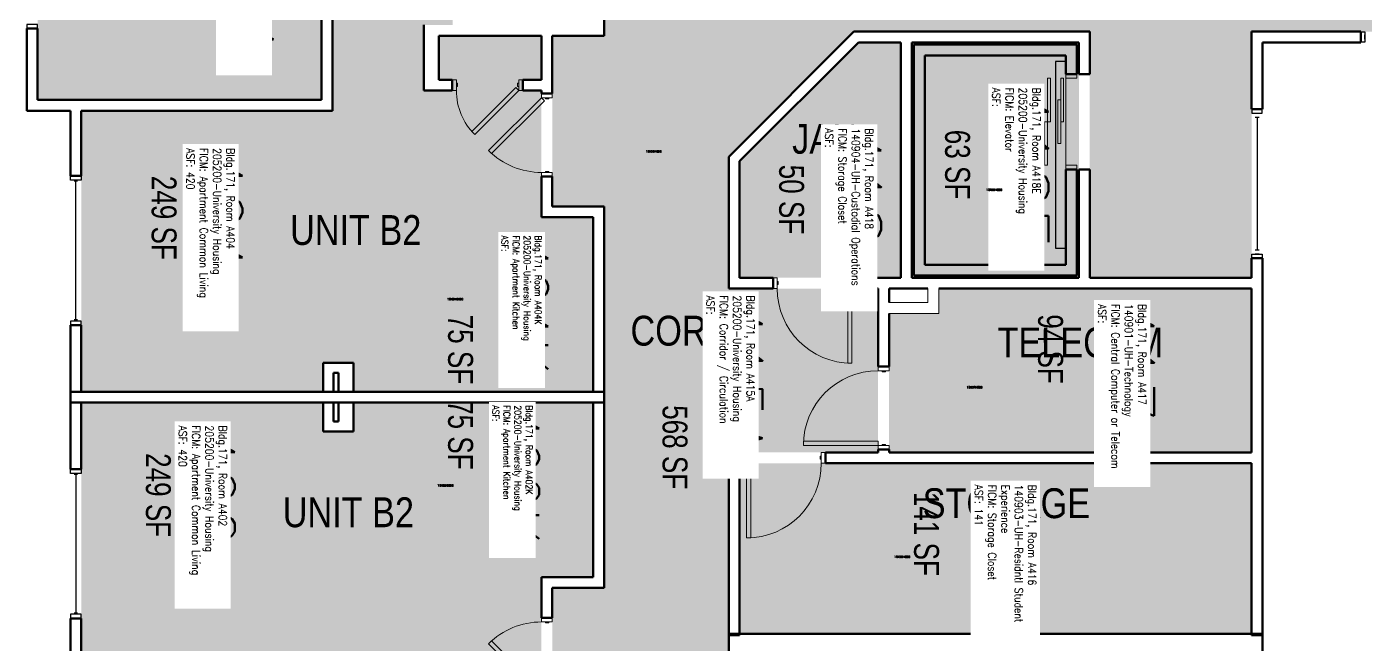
# Model space of a CAD drawing. Header units: inches. Extents: x 88 to 3257, y -489 to 2081.
# Drawn here: x 97 to 742, y 789 to 1087 of the extents above; entities that cross this region are included whole.
import ezdxf
from ezdxf.enums import TextEntityAlignment as Align

# ---------------------------------------------------------------- set-up
doc = ezdxf.new("R2010")
doc.units = ezdxf.units.IN
doc.header["$LTSCALE"] = 48
doc.header["$MEASUREMENT"] = 0
for name, color, linetype in [('A-Area-Iden', 1, 'Continuous'), ('A-DOOR', 2, 'Continuous'), ('A-GLAZ', 1, 'Continuous'), ('A-IDEN-RNUM', 7, 'Continuous'), ('A-IDEN-SNUM', 4, 'Continuous'), ('A-IDEN-VNUM', 4, 'Continuous'), ('A-WALL', 5, 'Continuous'), ('AREA-TEXT', 3, 'Continuous'), ('Rooms-Category-Color', 7, 'Continuous'), ('Rooms-College-Color', 7, 'Continuous'), ('Rooms-Department-Color', 7, 'Continuous'), ('Rooms-Division-Color', 7, 'Continuous'), ('Rooms-Information', 7, 'Continuous')]:
    doc.layers.add(name, color=color, linetype=linetype)
doc.styles.add('AREA', font='arial.ttf', dxfattribs={"width": 0.75, "height": 12})
doc.styles.add('ROOMSNUMBER', font='txt.shx', dxfattribs={"height": 0.03})
doc.styles.add('ROOMVNUMBER', font='simplex.shx', dxfattribs={"width": 0.85})
doc.styles.get("Standard").update_dxf_attribs({"font": 'ARIALN.TTF'})

msp = doc.modelspace()

# ---------------------------------------------------------------- hatches: boundary and pattern name
at = {"layer": 'Rooms-Category-Color', "true_color": 0x728ef3}
for points in [[(240.13, 910.5), (240.13, 994.64), (345.25, 994.64), (345.25, 1055.77), (336.3, 1055.77), (336.3, 1061.02), (345.25, 1061.02), (345.25, 1082.22), (295.88, 1082.22), (295.88, 1061.02), (302.3, 1061.02), (302.3, 1055.77), (288.63, 1055.77), (288.63, 1087.47), (302.5, 1087.47), (302.5, 1116.22), (288.63, 1116.22), (288.63, 1292.25), (302.5, 1292.25), (302.5, 1321), (244.5, 1321), (244.5, 1046), (123.5, 1046), (123.5, 910.5)], [(102.5, 1051.25), (102.5, 1159.25), (239.25, 1159.25), (239.25, 1051.25)], [(518.5, 965.5), (518.5, 1079), (498.04, 1079), (440.75, 1021.71), (440.75, 965.5)], [(370.25, 994.64), (240.13, 994.64), (240.13, 924.5), (254.75, 924.5), (254.75, 910.5), (370.25, 910.5)], [(240.13, 905.25), (240.13, 821.11), (345.25, 821.11), (345.25, 759.98), (336.3, 759.98), (336.3, 754.73), (345.25, 754.73), (345.25, 733.53), (295.88, 733.53), (295.88, 754.73), (302.3, 754.73), (302.3, 759.98), (288.63, 759.98), (288.63, 728.28), (302.5, 728.28), (302.5, 699.53), (288.63, 699.53), (288.63, 523.5), (302.5, 523.5), (302.5, 494.75), (244.5, 494.75), (244.5, 769.75), (123.5, 769.75), (123.5, 905.25)], [(370.25, 821.11), (240.13, 821.11), (240.13, 891.25), (254.75, 891.25), (254.75, 905.25), (370.25, 905.25)], [(687.5, 876), (687.5, 793.75), (440.75, 793.75), (440.75, 876)]]:
    msp.add_hatch(color=171, dxfattribs=at).paths.add_polyline_path(points)
at = {"layer": 'Rooms-Category-Color', "true_color": 0xadadad}
for points in [[(547.22, 1168.24), (547.22, 1193.24), (464.89, 1193.24), (464.89, 1168.24), (375.5, 1168.24), (375.5, 1082.22), (350.5, 1082.22), (350.5, 999.89), (375.5, 999.89), (375.5, 815.86), (350.5, 815.86), (350.5, 733.53), (375.5, 733.53), (374.88, 226), (435.5, 226), (435.5, 616.78), (460.5, 616.78), (460.5, 699.11), (435.5, 699.11), (435.5, 881.25), (507.5, 881.25), (507.5, 960.25), (435.5, 960.25), (435.5, 1023.88), (495.87, 1084.25), (547.22, 1084.25)], [(547.22, 1084.25), (609.5, 1084.25), (609.5, 965.5), (687.5, 965.5), (687.5, 1084.25), (855.25, 1084.25), (855.25, 1060.25), (1158.95, 1060.25), (1158.95, 1084.25), (1578.7, 1084.25), (1703.95, 1084.25), (1703.95, 1168.24), (1549.3, 1168.24), (1549.3, 1193.24), (1466.98, 1193.24), (1466.98, 1168.24), (1104.2, 1168.24), (1104.2, 1156.25), (910, 1156.25), (910, 1168.24), (547.22, 1168.24), (547.22, 1084.25)], [(604.25, 965.5), (523.75, 965.5), (523.75, 1079), (604.25, 1079)]]:
    msp.add_hatch(color=253, dxfattribs=at).paths.add_polyline_path(points)
at = {"layer": 'Rooms-Category-Color', "true_color": 0xe3c5e1}
msp.add_hatch(color=254, dxfattribs=at).paths.add_polyline_path([(687.5, 960.25), (687.5, 881.25), (512.75, 881.25), (512.75, 948.25), (536.75, 948.25), (536.75, 960.25)])
at = {"layer": 'Rooms-College-Color', "true_color": 0xadadad}
for points in [[(240.13, 910.5), (240.13, 994.64), (345.25, 994.64), (345.25, 1055.77), (336.3, 1055.77), (336.3, 1061.02), (345.25, 1061.02), (345.25, 1082.22), (295.88, 1082.22), (295.88, 1061.02), (302.3, 1061.02), (302.3, 1055.77), (288.63, 1055.77), (288.63, 1087.47), (302.5, 1087.47), (302.5, 1116.22), (288.63, 1116.22), (288.63, 1292.25), (302.5, 1292.25), (302.5, 1321), (244.5, 1321), (244.5, 1046), (123.5, 1046), (123.5, 910.5)], [(547.22, 1168.24), (547.22, 1193.24), (464.89, 1193.24), (464.89, 1168.24), (375.5, 1168.24), (375.5, 1082.22), (350.5, 1082.22), (350.5, 999.89), (375.5, 999.89), (375.5, 815.86), (350.5, 815.86), (350.5, 733.53), (375.5, 733.53), (374.88, 226), (435.5, 226), (435.5, 616.78), (460.5, 616.78), (460.5, 699.11), (435.5, 699.11), (435.5, 881.25), (507.5, 881.25), (507.5, 960.25), (435.5, 960.25), (435.5, 1023.88), (495.87, 1084.25), (547.22, 1084.25)], [(547.22, 1084.25), (609.5, 1084.25), (609.5, 965.5), (687.5, 965.5), (687.5, 1084.25), (855.25, 1084.25), (855.25, 1060.25), (1158.95, 1060.25), (1158.95, 1084.25), (1578.7, 1084.25), (1703.95, 1084.25), (1703.95, 1168.24), (1549.3, 1168.24), (1549.3, 1193.24), (1466.98, 1193.24), (1466.98, 1168.24), (1104.2, 1168.24), (1104.2, 1156.25), (910, 1156.25), (910, 1168.24), (547.22, 1168.24), (547.22, 1084.25)], [(102.5, 1051.25), (102.5, 1159.25), (239.25, 1159.25), (239.25, 1051.25)], [(518.5, 965.5), (518.5, 1079), (498.04, 1079), (440.75, 1021.71), (440.75, 965.5)], [(604.25, 965.5), (523.75, 965.5), (523.75, 1079), (604.25, 1079)], [(370.25, 994.64), (240.13, 994.64), (240.13, 924.5), (254.75, 924.5), (254.75, 910.5), (370.25, 910.5)], [(687.5, 960.25), (687.5, 881.25), (512.75, 881.25), (512.75, 948.25), (536.75, 948.25), (536.75, 960.25)], [(240.13, 905.25), (240.13, 821.11), (345.25, 821.11), (345.25, 759.98), (336.3, 759.98), (336.3, 754.73), (345.25, 754.73), (345.25, 733.53), (295.88, 733.53), (295.88, 754.73), (302.3, 754.73), (302.3, 759.98), (288.63, 759.98), (288.63, 728.28), (302.5, 728.28), (302.5, 699.53), (288.63, 699.53), (288.63, 523.5), (302.5, 523.5), (302.5, 494.75), (244.5, 494.75), (244.5, 769.75), (123.5, 769.75), (123.5, 905.25)], [(370.25, 821.11), (240.13, 821.11), (240.13, 891.25), (254.75, 891.25), (254.75, 905.25), (370.25, 905.25)], [(687.5, 876), (687.5, 793.75), (440.75, 793.75), (440.75, 876)]]:
    msp.add_hatch(color=253, dxfattribs=at).paths.add_polyline_path(points)
at = {"layer": 'Rooms-Department-Color', "true_color": 0x604aed}
for points in [[(240.13, 910.5), (240.13, 994.64), (345.25, 994.64), (345.25, 1055.77), (336.3, 1055.77), (336.3, 1061.02), (345.25, 1061.02), (345.25, 1082.22), (295.88, 1082.22), (295.88, 1061.02), (302.3, 1061.02), (302.3, 1055.77), (288.63, 1055.77), (288.63, 1087.47), (302.5, 1087.47), (302.5, 1116.22), (288.63, 1116.22), (288.63, 1292.25), (302.5, 1292.25), (302.5, 1321), (244.5, 1321), (244.5, 1046), (123.5, 1046), (123.5, 910.5)], [(102.5, 1051.25), (102.5, 1159.25), (239.25, 1159.25), (239.25, 1051.25)], [(518.5, 965.5), (518.5, 1079), (498.04, 1079), (440.75, 1021.71), (440.75, 965.5)], [(370.25, 994.64), (240.13, 994.64), (240.13, 924.5), (254.75, 924.5), (254.75, 910.5), (370.25, 910.5)], [(687.5, 960.25), (687.5, 881.25), (512.75, 881.25), (512.75, 948.25), (536.75, 948.25), (536.75, 960.25)], [(240.13, 905.25), (240.13, 821.11), (345.25, 821.11), (345.25, 759.98), (336.3, 759.98), (336.3, 754.73), (345.25, 754.73), (345.25, 733.53), (295.88, 733.53), (295.88, 754.73), (302.3, 754.73), (302.3, 759.98), (288.63, 759.98), (288.63, 728.28), (302.5, 728.28), (302.5, 699.53), (288.63, 699.53), (288.63, 523.5), (302.5, 523.5), (302.5, 494.75), (244.5, 494.75), (244.5, 769.75), (123.5, 769.75), (123.5, 905.25)], [(370.25, 821.11), (240.13, 821.11), (240.13, 891.25), (254.75, 891.25), (254.75, 905.25), (370.25, 905.25)], [(687.5, 876), (687.5, 793.75), (440.75, 793.75), (440.75, 876)]]:
    msp.add_hatch(color=173, dxfattribs=at).paths.add_polyline_path(points)
at = {"layer": 'Rooms-Department-Color', "true_color": 0xacacac}
for points in [[(547.22, 1168.24), (547.22, 1193.24), (464.89, 1193.24), (464.89, 1168.24), (375.5, 1168.24), (375.5, 1082.22), (350.5, 1082.22), (350.5, 999.89), (375.5, 999.89), (375.5, 815.86), (350.5, 815.86), (350.5, 733.53), (375.5, 733.53), (374.88, 226), (435.5, 226), (435.5, 616.78), (460.5, 616.78), (460.5, 699.11), (435.5, 699.11), (435.5, 881.25), (507.5, 881.25), (507.5, 960.25), (435.5, 960.25), (435.5, 1023.88), (495.87, 1084.25), (547.22, 1084.25)], [(547.22, 1084.25), (609.5, 1084.25), (609.5, 965.5), (687.5, 965.5), (687.5, 1084.25), (855.25, 1084.25), (855.25, 1060.25), (1158.95, 1060.25), (1158.95, 1084.25), (1578.7, 1084.25), (1703.95, 1084.25), (1703.95, 1168.24), (1549.3, 1168.24), (1549.3, 1193.24), (1466.98, 1193.24), (1466.98, 1168.24), (1104.2, 1168.24), (1104.2, 1156.25), (910, 1156.25), (910, 1168.24), (547.22, 1168.24), (547.22, 1084.25)], [(604.25, 965.5), (523.75, 965.5), (523.75, 1079), (604.25, 1079)]]:
    msp.add_hatch(color=253, dxfattribs=at).paths.add_polyline_path(points)
at = {"layer": 'Rooms-Division-Color', "true_color": 0x604aed}
for points in [[(240.13, 910.5), (240.13, 994.64), (345.25, 994.64), (345.25, 1055.77), (336.3, 1055.77), (336.3, 1061.02), (345.25, 1061.02), (345.25, 1082.22), (295.88, 1082.22), (295.88, 1061.02), (302.3, 1061.02), (302.3, 1055.77), (288.63, 1055.77), (288.63, 1087.47), (302.5, 1087.47), (302.5, 1116.22), (288.63, 1116.22), (288.63, 1292.25), (302.5, 1292.25), (302.5, 1321), (244.5, 1321), (244.5, 1046), (123.5, 1046), (123.5, 910.5)], [(102.5, 1051.25), (102.5, 1159.25), (239.25, 1159.25), (239.25, 1051.25)], [(518.5, 965.5), (518.5, 1079), (498.04, 1079), (440.75, 1021.71), (440.75, 965.5)], [(370.25, 994.64), (240.13, 994.64), (240.13, 924.5), (254.75, 924.5), (254.75, 910.5), (370.25, 910.5)], [(687.5, 960.25), (687.5, 881.25), (512.75, 881.25), (512.75, 948.25), (536.75, 948.25), (536.75, 960.25)], [(240.13, 905.25), (240.13, 821.11), (345.25, 821.11), (345.25, 759.98), (336.3, 759.98), (336.3, 754.73), (345.25, 754.73), (345.25, 733.53), (295.88, 733.53), (295.88, 754.73), (302.3, 754.73), (302.3, 759.98), (288.63, 759.98), (288.63, 728.28), (302.5, 728.28), (302.5, 699.53), (288.63, 699.53), (288.63, 523.5), (302.5, 523.5), (302.5, 494.75), (244.5, 494.75), (244.5, 769.75), (123.5, 769.75), (123.5, 905.25)], [(370.25, 821.11), (240.13, 821.11), (240.13, 891.25), (254.75, 891.25), (254.75, 905.25), (370.25, 905.25)], [(687.5, 876), (687.5, 793.75), (440.75, 793.75), (440.75, 876)]]:
    msp.add_hatch(color=173, dxfattribs=at).paths.add_polyline_path(points)
at = {"layer": 'Rooms-Division-Color', "true_color": 0xadadad}
for points in [[(547.22, 1168.24), (547.22, 1193.24), (464.89, 1193.24), (464.89, 1168.24), (375.5, 1168.24), (375.5, 1082.22), (350.5, 1082.22), (350.5, 999.89), (375.5, 999.89), (375.5, 815.86), (350.5, 815.86), (350.5, 733.53), (375.5, 733.53), (374.88, 226), (435.5, 226), (435.5, 616.78), (460.5, 616.78), (460.5, 699.11), (435.5, 699.11), (435.5, 881.25), (507.5, 881.25), (507.5, 960.25), (435.5, 960.25), (435.5, 1023.88), (495.87, 1084.25), (547.22, 1084.25)], [(547.22, 1084.25), (609.5, 1084.25), (609.5, 965.5), (687.5, 965.5), (687.5, 1084.25), (855.25, 1084.25), (855.25, 1060.25), (1158.95, 1060.25), (1158.95, 1084.25), (1578.7, 1084.25), (1703.95, 1084.25), (1703.95, 1168.24), (1549.3, 1168.24), (1549.3, 1193.24), (1466.98, 1193.24), (1466.98, 1168.24), (1104.2, 1168.24), (1104.2, 1156.25), (910, 1156.25), (910, 1168.24), (547.22, 1168.24), (547.22, 1084.25)], [(604.25, 965.5), (523.75, 965.5), (523.75, 1079), (604.25, 1079)]]:
    msp.add_hatch(color=253, dxfattribs=at).paths.add_polyline_path(points)

# ---------------------------------------------------------------- linework, layer by layer
at = {"layer": 'A-DOOR'}
for p, q in [((598, 1069.76), (593, 1069.76)), ((593, 1069.76), (593, 979.76)), ((598, 1069.76), (593, 1069.76)), ((593, 1069.76), (593, 979.76)), ((593, 979.76), (598, 979.76)), ((593, 979.76), (598, 979.76))]:
    msp.add_line(p, q, dxfattribs=at)
at = {"layer": 'A-DOOR', "linetype": 'Continuous', "lineweight": 18}
for p, q in [((589.13, 1061.76), (590.5, 1061.76)), ((589.13, 1040.76), (589.13, 1061.76)), ((589.13, 1061.76), (590.5, 1061.76)), ((589.13, 1040.76), (589.13, 1061.76)), ((590.5, 1061.76), (590.5, 1040.76)), ((590.5, 1061.76), (590.5, 1040.76)), ((603.25, 1063.76), (598, 1063.76)), ((598, 1063.76), (598, 1061.76)), ((603.25, 1063.76), (598, 1063.76)), ((598, 1063.76), (598, 1061.76)), ((598, 1061.76), (598, 1019.76)), ((598, 1061.76), (603.25, 1061.76)), ((598, 1061.76), (598, 1019.76)), ((598, 1061.76), (603.25, 1061.76)), ((603.25, 1061.76), (603.25, 1063.76)), ((603.25, 1061.76), (603.25, 1063.76)), ((587.75, 1040.76), (589.13, 1040.76)), ((587.75, 1019.76), (587.75, 1040.76)), ((587.75, 1040.76), (589.13, 1040.76)), ((587.75, 1019.76), (587.75, 1040.76)), ((589.13, 1040.76), (589.13, 1019.76)), ((590.5, 1040.76), (589.13, 1040.76)), ((589.13, 1040.76), (589.13, 1019.76)), ((590.5, 1040.76), (589.13, 1040.76)), ((589.13, 1019.76), (587.75, 1019.76)), ((589.13, 1019.76), (587.75, 1019.76)), ((598, 1017.76), (598, 1019.76)), ((598, 1019.76), (603.25, 1019.76)), ((598, 1017.76), (598, 1019.76)), ((598, 1019.76), (603.25, 1019.76)), ((603.25, 1019.76), (603.25, 1017.76)), ((603.25, 1019.76), (603.25, 1017.76)), ((603.25, 1017.76), (598, 1017.76)), ((603.25, 1017.76), (598, 1017.76)), ((458.88, 965.5), (456.88, 965.5)), ((456.88, 965.5), (456.88, 960.25)), ((458.88, 965.5), (456.88, 965.5)), ((456.88, 965.5), (456.88, 960.25)), ((458.88, 960.25), (458.88, 965.5)), ((458.88, 960.25), (458.88, 965.5)), ((458.88, 963.75), (459.38, 963.75)), ((458.88, 962.25), (458.88, 963.75)), ((458.88, 963.75), (459.38, 963.75)), ((458.88, 962.25), (458.88, 963.75)), ((459.38, 962.25), (458.88, 962.25)), ((459.38, 962.25), (458.88, 962.25)), ((459.38, 963.75), (459.38, 962.25)), ((459.38, 963.75), (459.38, 962.25)), ((494.88, 963.75), (494.38, 963.75)), ((494.38, 963.75), (494.38, 962.25)), ((494.88, 963.75), (494.38, 963.75)), ((494.38, 963.75), (494.38, 962.25)), ((494.38, 962.25), (494.88, 962.25)), ((494.38, 962.25), (494.88, 962.25)), ((494.88, 965.5), (496.88, 965.5)), ((494.88, 960.25), (494.88, 965.5)), ((494.88, 965.5), (496.88, 965.5)), ((494.88, 960.25), (494.88, 965.5)), ((494.88, 962.25), (494.88, 963.75)), ((494.88, 962.25), (494.88, 963.75)), ((496.88, 965.5), (496.88, 960.25)), ((496.88, 965.5), (496.88, 960.25)), ((456.88, 960.25), (458.88, 960.25)), ((456.88, 960.25), (458.88, 960.25)), ((494.88, 960.25), (492.88, 960.25)), ((492.88, 960.25), (492.88, 924.25)), ((494.88, 960.25), (492.88, 960.25)), ((492.88, 960.25), (492.88, 924.25)), ((494.88, 924.25), (494.88, 960.25)), ((496.88, 960.25), (494.88, 960.25)), ((494.88, 924.25), (494.88, 960.25)), ((496.88, 960.25), (494.88, 960.25)), ((492.88, 924.25), (494.88, 924.25)), ((492.88, 924.25), (494.88, 924.25)), ((512.75, 922.63), (507.5, 922.63)), ((507.5, 922.63), (507.5, 920.63)), ((512.75, 922.63), (507.5, 922.63)), ((507.5, 922.63), (507.5, 920.63)), ((512.75, 920.63), (512.75, 922.63)), ((512.75, 920.63), (512.75, 922.63)), ((507.5, 920.63), (512.75, 920.63)), ((507.5, 920.63), (512.75, 920.63)), ((509.5, 920.13), (509.5, 920.63)), ((509.5, 920.63), (511, 920.63)), ((509.5, 920.13), (509.5, 920.63)), ((509.5, 920.63), (511, 920.63)), ((511, 920.13), (509.5, 920.13)), ((511, 920.13), (509.5, 920.13)), ((511, 920.63), (511, 920.13)), ((511, 920.63), (511, 920.13)), ((507.5, 886.63), (471.5, 886.63)), ((471.5, 886.63), (471.5, 884.63)), ((507.5, 886.63), (471.5, 886.63)), ((471.5, 886.63), (471.5, 884.63)), ((471.5, 884.63), (507.5, 884.63)), ((471.5, 884.63), (507.5, 884.63)), ((507.5, 884.63), (507.5, 886.63)), ((507.5, 884.63), (507.5, 886.63)), ((507.5, 882.63), (507.5, 884.63)), ((507.5, 884.63), (512.75, 884.63)), ((507.5, 882.63), (507.5, 884.63)), ((507.5, 884.63), (512.75, 884.63)), ((511, 885.13), (509.5, 885.13)), ((509.5, 885.13), (509.5, 884.63)), ((511, 885.13), (509.5, 885.13)), ((509.5, 885.13), (509.5, 884.63)), ((509.5, 884.63), (511, 884.63)), ((509.5, 884.63), (511, 884.63)), ((511, 884.63), (511, 885.13)), ((511, 884.63), (511, 885.13)), ((512.75, 884.63), (512.75, 882.63)), ((512.75, 884.63), (512.75, 882.63)), ((444.13, 881.25), (442.13, 881.25)), ((442.13, 881.25), (442.13, 876)), ((444.13, 881.25), (442.13, 881.25)), ((442.13, 881.25), (442.13, 876)), ((444.13, 876), (444.13, 881.25)), ((444.13, 876), (444.13, 881.25)), ((444.13, 879.5), (444.63, 879.5)), ((444.13, 878), (444.13, 879.5)), ((444.13, 879.5), (444.63, 879.5)), ((444.13, 878), (444.13, 879.5)), ((444.63, 878), (444.13, 878)), ((444.63, 878), (444.13, 878)), ((444.63, 879.5), (444.63, 878)), ((444.63, 879.5), (444.63, 878)), ((480.13, 879.5), (479.63, 879.5)), ((479.63, 879.5), (479.63, 878)), ((480.13, 879.5), (479.63, 879.5)), ((479.63, 879.5), (479.63, 878)), ((479.63, 878), (480.13, 878)), ((479.63, 878), (480.13, 878)), ((480.13, 881.25), (482.13, 881.25)), ((480.13, 876), (480.13, 881.25)), ((480.13, 881.25), (482.13, 881.25)), ((480.13, 876), (480.13, 881.25)), ((480.13, 878), (480.13, 879.5)), ((480.13, 878), (480.13, 879.5)), ((482.13, 881.25), (482.13, 876)), ((482.13, 881.25), (482.13, 876)), ((512.75, 882.63), (507.5, 882.63)), ((512.75, 882.63), (507.5, 882.63)), ((442.13, 876), (444.13, 876)), ((442.13, 876), (444.13, 876)), ((444.13, 876), (446.13, 876)), ((444.13, 840), (444.13, 876)), ((444.13, 876), (446.13, 876)), ((444.13, 840), (444.13, 876)), ((446.13, 876), (446.13, 840)), ((446.13, 876), (446.13, 840)), ((482.13, 876), (480.13, 876)), ((482.13, 876), (480.13, 876)), ((446.13, 840), (444.13, 840)), ((446.13, 840), (444.13, 840))]:
    msp.add_line(p, q, dxfattribs=at)
for points in [[(304.3, 1061.02), (302.3, 1061.02), (302.3, 1055.77), (304.3, 1055.77)], [(304.3, 1061.02), (302.3, 1061.02), (302.3, 1055.77), (304.3, 1055.77)], [(304.3, 1059.27), (304.8, 1059.27), (304.8, 1057.77), (304.3, 1057.77)], [(304.3, 1059.27), (304.8, 1059.27), (304.8, 1057.77), (304.3, 1057.77)], [(334.3, 1059.27), (333.8, 1059.27), (333.8, 1057.77), (334.3, 1057.77)], [(334.3, 1059.27), (333.8, 1059.27), (333.8, 1057.77), (334.3, 1057.77)], [(334.3, 1061.02), (336.3, 1061.02), (336.3, 1055.77), (334.3, 1055.77)], [(334.3, 1061.02), (336.3, 1061.02), (336.3, 1055.77), (334.3, 1055.77)], [(595.5, 1061.76), (596.88, 1061.76), (596.88, 1040.76), (595.5, 1040.76)], [(595.5, 1061.76), (596.88, 1061.76), (596.88, 1040.76), (595.5, 1040.76)], [(334.3, 1055.77), (332.89, 1057.18), (311.67, 1035.97), (313.09, 1034.56)], [(334.3, 1055.77), (332.89, 1057.18), (311.67, 1035.97), (313.09, 1034.56)], [(345.25, 1052.28), (346.66, 1050.87), (321.21, 1025.41), (319.79, 1026.83)], [(345.25, 1052.28), (346.66, 1050.87), (321.21, 1025.41), (319.79, 1026.83)], [(350.5, 1052.28), (350.5, 1054.28), (345.25, 1054.28), (345.25, 1052.28)], [(350.5, 1052.28), (350.5, 1054.28), (345.25, 1054.28), (345.25, 1052.28)], [(348.75, 1052.28), (348.75, 1051.78), (347.25, 1051.78), (347.25, 1052.28)], [(348.75, 1052.28), (348.75, 1051.78), (347.25, 1051.78), (347.25, 1052.28)], [(594.13, 1051.26), (595.5, 1051.26), (595.5, 1030.26), (594.13, 1030.26)], [(594.13, 1051.26), (595.5, 1051.26), (595.5, 1030.26), (594.13, 1030.26)], [(350.5, 1016.28), (350.5, 1014.28), (345.25, 1014.28), (345.25, 1016.28)], [(350.5, 1016.28), (350.5, 1014.28), (345.25, 1014.28), (345.25, 1016.28)], [(348.75, 1016.28), (348.75, 1016.78), (347.25, 1016.78), (347.25, 1016.28)], [(348.75, 1016.28), (348.75, 1016.78), (347.25, 1016.78), (347.25, 1016.28)], [(350.5, 799.47), (350.5, 801.47), (345.25, 801.47), (345.25, 799.47)], [(350.5, 799.47), (350.5, 801.47), (345.25, 801.47), (345.25, 799.47)], [(348.75, 799.47), (348.75, 798.97), (347.25, 798.97), (347.25, 799.47)], [(348.75, 799.47), (348.75, 798.97), (347.25, 798.97), (347.25, 799.47)], [(345.25, 763.47), (346.66, 764.88), (321.21, 790.34), (319.79, 788.92)], [(345.25, 763.47), (346.66, 764.88), (321.21, 790.34), (319.79, 788.92)]]:
    msp.add_lwpolyline(points, close=True, dxfattribs=at)
at = {"layer": 'A-DOOR', "linetype": 'Continuous', "lineweight": 18, "extrusion": (0, 0, -1)}
for centre, radius, start, end in [((-334.3, 1055.77), 30, 315, 0), ((-334.3, 1055.77), 30, 315, 0), ((-444.13, 876), 36, 180, 270), ((-444.13, 876), 36, 180, 270)]:
    msp.add_arc(centre, radius, start, end, dxfattribs=at)
at = {"layer": 'A-DOOR', "linetype": 'Continuous', "lineweight": 18}
for centre, start, end in [((345.25, 1052.28), 225, 270), ((345.25, 1052.28), 225, 270), ((494.88, 960.25), 180, 270), ((494.88, 960.25), 180, 270), ((507.5, 884.63), 90, 180), ((507.5, 884.63), 90, 180), ((345.25, 763.47), 90, 135), ((345.25, 763.47), 90, 135)]:
    msp.add_arc(centre, 36, start, end, dxfattribs=at)
at = {"layer": 'A-GLAZ', "linetype": 'Continuous', "lineweight": 25}
for p, q in [((740.1, 1079.13), (740.1, 1084.13)), ((740.1, 1084.13), (742.1, 1084.13)), ((740.1, 1079.13), (740.1, 1084.13)), ((740.1, 1084.13), (742.1, 1084.13)), ((742.1, 1084.13), (742.1, 1079.13)), ((742.1, 1084.13), (742.1, 1079.13)), ((742.1, 1079.13), (740.1, 1079.13)), ((742.1, 1079.13), (740.1, 1079.13)), ((742.1, 1080.63), (742.1, 1082.63)), ((742.1, 1080.63), (742.1, 1082.63)), ((692.63, 1046.88), (687.63, 1046.88)), ((687.63, 1046.88), (687.63, 1044.88)), ((692.63, 1046.88), (687.63, 1046.88)), ((687.63, 1046.88), (687.63, 1044.88)), ((687.63, 1044.88), (692.63, 1044.88)), ((687.63, 1044.88), (692.63, 1044.88)), ((689.13, 1044.88), (691.13, 1044.88)), ((689.13, 1044.88), (691.13, 1044.88)), ((692.63, 1044.88), (692.63, 1046.88)), ((692.63, 1044.88), (692.63, 1046.88)), ((689.13, 1042.88), (691.13, 1042.88)), ((689.13, 1042.88), (691.13, 1042.88)), ((690.13, 1042.88), (690.13, 978.88)), ((690.13, 1042.88), (690.13, 978.88)), ((121.63, 1012.12), (120.13, 1012.12)), ((121.63, 1012.12), (120.13, 1012.12)), ((120.88, 945.12), (120.88, 1012.12)), ((120.88, 945.12), (120.88, 1012.12)), ((687.63, 974.88), (687.63, 976.88)), ((687.63, 976.88), (692.63, 976.88)), ((687.63, 974.88), (687.63, 976.88)), ((687.63, 976.88), (692.63, 976.88)), ((692.63, 974.88), (687.63, 974.88)), ((692.63, 974.88), (687.63, 974.88)), ((689.13, 978.88), (691.13, 978.88)), ((689.13, 978.88), (691.13, 978.88)), ((691.13, 976.88), (689.13, 976.88)), ((691.13, 976.88), (689.13, 976.88)), ((692.63, 976.88), (692.63, 974.88)), ((692.63, 976.88), (692.63, 974.88)), ((121.63, 945.12), (120.13, 945.12)), ((121.63, 945.12), (120.13, 945.12)), ((121.63, 870.63), (120.13, 870.63)), ((121.63, 870.63), (120.13, 870.63)), ((120.88, 870.63), (120.88, 803.63)), ((120.88, 870.63), (120.88, 803.63)), ((121.63, 803.63), (120.13, 803.63)), ((121.63, 803.63), (120.13, 803.63))]:
    msp.add_line(p, q, dxfattribs=at)
for points in [[(97.25, 1087.66), (97.25, 1085.66), (102.5, 1085.66), (102.5, 1087.66)], [(97.25, 1087.66), (97.25, 1085.66), (102.5, 1085.66), (102.5, 1087.66)], [(118.25, 1012.62), (118.25, 1014.62), (123.5, 1014.62), (123.5, 1012.62)], [(118.25, 1012.62), (118.25, 1014.62), (123.5, 1014.62), (123.5, 1012.62)], [(118.25, 944.62), (118.25, 942.62), (123.5, 942.62), (123.5, 944.62)], [(118.25, 944.62), (118.25, 942.62), (123.5, 942.62), (123.5, 944.62)], [(118.25, 871.13), (118.25, 873.13), (123.5, 873.13), (123.5, 871.13)], [(118.25, 871.13), (118.25, 873.13), (123.5, 873.13), (123.5, 871.13)], [(118.25, 803.13), (118.25, 801.13), (123.5, 801.13), (123.5, 803.13)], [(118.25, 803.13), (118.25, 801.13), (123.5, 801.13), (123.5, 803.13)]]:
    msp.add_lwpolyline(points, close=True, dxfattribs=at)
at = {"layer": 'A-WALL', "linetype": 'Continuous', "lineweight": 50}
for p, q in [((375.5, 1321.63), (375.5, 1082.22)), ((375.5, 1321.63), (375.5, 1082.22)), ((239.25, 1051.25), (239.25, 1117.25)), ((239.25, 1051.25), (239.25, 1117.25)), ((244.5, 1117.25), (244.5, 1046)), ((244.5, 1117.25), (244.5, 1046)), ((97.25, 1046), (97.25, 1085.66)), ((97.25, 1085.66), (102.5, 1085.66)), ((97.25, 1046), (97.25, 1085.66)), ((97.25, 1085.66), (102.5, 1085.66)), ((102.5, 1085.66), (102.5, 1051.25)), ((102.5, 1085.66), (102.5, 1051.25)), ((288.63, 1055.77), (288.63, 1087.47)), ((288.63, 1055.77), (288.63, 1087.47)), ((495.87, 1084.25), (435.5, 1023.88)), ((495.87, 1084.25), (435.5, 1023.88)), ((609.5, 1084.25), (495.87, 1084.25)), ((609.5, 1084.25), (495.87, 1084.25)), ((609.5, 1063.76), (609.5, 1084.25)), ((609.5, 1063.76), (609.5, 1084.25)), ((687.5, 1084.25), (687.5, 1046.88)), ((740.1, 1084.25), (687.5, 1084.25)), ((687.5, 1084.25), (687.5, 1046.88)), ((740.1, 1084.25), (687.5, 1084.25)), ((740.1, 1079), (740.1, 1084.25)), ((740.1, 1079), (740.1, 1084.25)), ((295.88, 1082.22), (295.88, 1061.02)), ((345.25, 1082.22), (295.88, 1082.22)), ((295.88, 1082.22), (295.88, 1061.02)), ((345.25, 1082.22), (295.88, 1082.22)), ((345.25, 1061.02), (345.25, 1082.22)), ((345.25, 1061.02), (345.25, 1082.22)), ((350.5, 1082.22), (350.5, 1054.28)), ((375.5, 1082.22), (350.5, 1082.22)), ((350.5, 1082.22), (350.5, 1054.28)), ((375.5, 1082.22), (350.5, 1082.22)), ((440.75, 1021.71), (498.04, 1079)), ((440.75, 1021.71), (498.04, 1079)), ((498.04, 1079), (518.5, 1079)), ((498.04, 1079), (518.5, 1079)), ((518.5, 1079), (518.5, 965.5)), ((518.5, 1079), (518.5, 965.5)), ((523.75, 1079), (604.25, 1079)), ((523.75, 965.5), (523.75, 1079)), ((523.75, 1079), (604.25, 1079)), ((523.75, 965.5), (523.75, 1079)), ((524.75, 1078), (524.75, 966.5)), ((603.25, 1078), (524.75, 1078)), ((524.75, 1078), (524.75, 966.5)), ((603.25, 1078), (524.75, 1078)), ((603.25, 1063.76), (603.25, 1078)), ((603.25, 1063.76), (603.25, 1078)), ((604.25, 1079), (604.25, 1063.76)), ((604.25, 1079), (604.25, 1063.76)), ((692.75, 1046.88), (692.75, 1079)), ((692.75, 1079), (740.1, 1079)), ((692.75, 1046.88), (692.75, 1079)), ((692.75, 1079), (740.1, 1079)), ((530, 971.75), (530, 1072.75)), ((530, 1072.75), (598, 1072.75)), ((530, 971.75), (530, 1072.75)), ((530, 1072.75), (598, 1072.75)), ((598, 1072.75), (598, 1063.76)), ((598, 1072.75), (598, 1063.76)), ((295.88, 1061.02), (302.3, 1061.02)), ((295.88, 1061.02), (302.3, 1061.02)), ((302.3, 1061.02), (302.3, 1055.77)), ((302.3, 1061.02), (302.3, 1055.77)), ((336.3, 1055.77), (336.3, 1061.02)), ((336.3, 1061.02), (345.25, 1061.02)), ((336.3, 1055.77), (336.3, 1061.02)), ((336.3, 1061.02), (345.25, 1061.02)), ((598, 1063.76), (603.25, 1063.76)), ((598, 1063.76), (603.25, 1063.76)), ((604.25, 1063.76), (609.5, 1063.76)), ((604.25, 1063.76), (609.5, 1063.76)), ((302.3, 1055.77), (288.63, 1055.77)), ((302.3, 1055.77), (288.63, 1055.77)), ((345.25, 1055.77), (336.3, 1055.77)), ((345.25, 1055.77), (336.3, 1055.77)), ((345.25, 1054.28), (345.25, 1055.77)), ((345.25, 1054.28), (345.25, 1055.77)), ((350.5, 1054.28), (345.25, 1054.28)), ((350.5, 1054.28), (345.25, 1054.28)), ((118.25, 1046), (97.25, 1046)), ((118.25, 1046), (97.25, 1046)), ((102.5, 1051.25), (239.25, 1051.25)), ((102.5, 1051.25), (239.25, 1051.25)), ((118.25, 1014.62), (118.25, 1046)), ((118.25, 1014.62), (118.25, 1046)), ((244.5, 1046), (123.5, 1046)), ((123.5, 1046), (123.5, 1014.62)), ((244.5, 1046), (123.5, 1046)), ((123.5, 1046), (123.5, 1014.62)), ((687.5, 1046.88), (692.75, 1046.88)), ((687.5, 1046.88), (692.75, 1046.88)), ((435.5, 1023.88), (435.5, 960.25)), ((435.5, 1023.88), (435.5, 960.25)), ((440.75, 965.5), (440.75, 1021.71)), ((440.75, 965.5), (440.75, 1021.71)), ((123.5, 1014.62), (118.25, 1014.62)), ((123.5, 1014.62), (118.25, 1014.62)), ((345.25, 994.64), (345.25, 1014.28)), ((345.25, 1014.28), (350.5, 1014.28)), ((345.25, 994.64), (345.25, 1014.28)), ((345.25, 1014.28), (350.5, 1014.28)), ((350.5, 1014.28), (350.5, 999.89)), ((350.5, 1014.28), (350.5, 999.89)), ((603.25, 1017.76), (598, 1017.76)), ((598, 1017.76), (598, 971.75)), ((603.25, 1017.76), (598, 1017.76)), ((598, 1017.76), (598, 971.75)), ((603.25, 966.5), (603.25, 1017.76)), ((603.25, 966.5), (603.25, 1017.76)), ((604.25, 1017.76), (604.25, 965.5)), ((609.5, 1017.76), (604.25, 1017.76)), ((604.25, 1017.76), (604.25, 965.5)), ((609.5, 1017.76), (604.25, 1017.76)), ((609.5, 965.5), (609.5, 1017.76)), ((609.5, 965.5), (609.5, 1017.76)), ((350.5, 999.89), (375.5, 999.89)), ((350.5, 999.89), (375.5, 999.89)), ((375.5, 999.89), (375.5, 905.25)), ((375.5, 999.89), (375.5, 905.25)), ((370.25, 994.64), (345.25, 994.64)), ((370.25, 994.64), (345.25, 994.64)), ((370.25, 910.5), (370.25, 994.64)), ((370.25, 910.5), (370.25, 994.64)), ((692.75, 974.88), (687.5, 974.88)), ((687.5, 974.88), (687.5, 965.5)), ((692.75, 974.88), (687.5, 974.88)), ((687.5, 974.88), (687.5, 965.5)), ((692.75, 793.13), (692.75, 974.88)), ((692.75, 793.13), (692.75, 974.88)), ((598, 971.75), (530, 971.75)), ((598, 971.75), (530, 971.75)), ((456.88, 965.5), (440.75, 965.5)), ((456.88, 965.5), (440.75, 965.5)), ((456.88, 960.25), (456.88, 965.5)), ((456.88, 960.25), (456.88, 965.5)), ((518.5, 965.5), (496.88, 965.5)), ((496.88, 965.5), (496.88, 960.25)), ((518.5, 965.5), (496.88, 965.5)), ((496.88, 965.5), (496.88, 960.25)), ((604.25, 965.5), (523.75, 965.5)), ((604.25, 965.5), (523.75, 965.5)), ((524.75, 966.5), (603.25, 966.5)), ((524.75, 966.5), (603.25, 966.5)), ((687.5, 965.5), (609.5, 965.5)), ((687.5, 965.5), (609.5, 965.5)), ((435.5, 960.25), (456.88, 960.25)), ((435.5, 960.25), (456.88, 960.25)), ((496.88, 960.25), (507.5, 960.25)), ((496.88, 960.25), (507.5, 960.25)), ((507.5, 960.25), (507.5, 922.63)), ((507.5, 960.25), (507.5, 922.63)), ((512.75, 960.25), (531.5, 960.25)), ((512.75, 953.5), (512.75, 960.25)), ((512.75, 960.25), (531.5, 960.25)), ((512.75, 953.5), (512.75, 960.25)), ((536.75, 960.25), (687.5, 960.25)), ((536.75, 960.25), (687.5, 960.25)), ((687.5, 960.25), (687.5, 881.25)), ((687.5, 960.25), (687.5, 881.25)), ((512.75, 922.63), (512.75, 948.25)), ((512.75, 922.63), (512.75, 948.25)), ((118.25, 905.25), (118.25, 942.62)), ((118.25, 942.62), (123.5, 942.62)), ((118.25, 905.25), (118.25, 942.62)), ((118.25, 942.62), (123.5, 942.62)), ((123.5, 942.62), (123.5, 910.5)), ((123.5, 942.62), (123.5, 910.5)), ((240.13, 924.5), (254.75, 924.5)), ((240.13, 910.5), (240.13, 924.5)), ((240.13, 924.5), (254.75, 924.5)), ((240.13, 910.5), (240.13, 924.5)), ((254.75, 924.5), (254.75, 910.5)), ((254.75, 924.5), (254.75, 910.5)), ((507.5, 922.63), (512.75, 922.63)), ((507.5, 922.63), (512.75, 922.63)), ((247.5, 919.63), (245, 919.63)), ((245, 919.63), (245, 910.5)), ((247.5, 919.63), (245, 919.63)), ((245, 919.63), (245, 910.5)), ((247.5, 910.5), (247.5, 919.63)), ((247.5, 910.5), (247.5, 919.63)), ((118.25, 910.5), (118.25, 873.13)), ((375.5, 910.5), (118.25, 910.5)), ((118.25, 910.5), (118.25, 873.13)), ((375.5, 910.5), (118.25, 910.5)), ((123.5, 910.5), (240.13, 910.5)), ((123.5, 910.5), (240.13, 910.5)), ((245, 910.5), (247.5, 910.5)), ((245, 910.5), (247.5, 910.5)), ((254.75, 910.5), (370.25, 910.5)), ((254.75, 910.5), (370.25, 910.5)), ((375.5, 815.86), (375.5, 910.5)), ((375.5, 815.86), (375.5, 910.5)), ((375.5, 905.25), (118.25, 905.25)), ((375.5, 905.25), (118.25, 905.25)), ((123.5, 873.13), (123.5, 905.25)), ((123.5, 905.25), (240.13, 905.25)), ((123.5, 873.13), (123.5, 905.25)), ((123.5, 905.25), (240.13, 905.25)), ((240.13, 905.25), (240.13, 891.25)), ((240.13, 905.25), (240.13, 891.25)), ((245, 905.25), (247.5, 905.25)), ((245, 896.13), (245, 905.25)), ((245, 905.25), (247.5, 905.25)), ((245, 896.13), (245, 905.25)), ((247.5, 905.25), (247.5, 896.13)), ((247.5, 905.25), (247.5, 896.13)), ((254.75, 905.25), (370.25, 905.25)), ((254.75, 891.25), (254.75, 905.25)), ((254.75, 905.25), (370.25, 905.25)), ((254.75, 891.25), (254.75, 905.25)), ((370.25, 905.25), (370.25, 821.11)), ((370.25, 905.25), (370.25, 821.11)), ((240.13, 891.25), (254.75, 891.25)), ((240.13, 891.25), (254.75, 891.25)), ((247.5, 896.13), (245, 896.13)), ((247.5, 896.13), (245, 896.13)), ((435.5, 881.25), (435.5, 793.13)), ((442.13, 881.25), (435.5, 881.25)), ((435.5, 881.25), (435.5, 793.13)), ((442.13, 881.25), (435.5, 881.25)), ((442.13, 876), (442.13, 881.25)), ((442.13, 876), (442.13, 881.25)), ((507.5, 881.25), (482.13, 881.25)), ((482.13, 881.25), (482.13, 876)), ((507.5, 881.25), (482.13, 881.25)), ((482.13, 881.25), (482.13, 876)), ((512.75, 882.63), (507.5, 882.63)), ((507.5, 882.63), (507.5, 881.25)), ((512.75, 882.63), (507.5, 882.63)), ((507.5, 882.63), (507.5, 881.25)), ((512.75, 881.25), (512.75, 882.63)), ((512.75, 881.25), (512.75, 882.63)), ((687.5, 881.25), (512.75, 881.25)), ((687.5, 881.25), (512.75, 881.25)), ((118.25, 873.13), (123.5, 873.13)), ((118.25, 873.13), (123.5, 873.13)), ((440.75, 793.13), (440.75, 876)), ((440.75, 876), (442.13, 876)), ((440.75, 793.13), (440.75, 876)), ((440.75, 876), (442.13, 876)), ((482.13, 876), (687.5, 876)), ((482.13, 876), (687.5, 876)), ((687.5, 876), (687.5, 793.13)), ((687.5, 876), (687.5, 793.13)), ((345.25, 821.11), (345.25, 801.47)), ((370.25, 821.11), (345.25, 821.11)), ((345.25, 821.11), (345.25, 801.47)), ((370.25, 821.11), (345.25, 821.11)), ((350.5, 801.47), (350.5, 815.86)), ((350.5, 815.86), (375.5, 815.86)), ((350.5, 801.47), (350.5, 815.86)), ((350.5, 815.86), (375.5, 815.86)), ((118.25, 801.13), (118.25, 769.75)), ((123.5, 801.13), (118.25, 801.13)), ((118.25, 801.13), (118.25, 769.75)), ((123.5, 801.13), (118.25, 801.13)), ((123.5, 769.75), (123.5, 801.13)), ((123.5, 769.75), (123.5, 801.13)), ((345.25, 801.47), (350.5, 801.47)), ((345.25, 801.47), (350.5, 801.47)), ((435.5, 699.11), (435.5, 793.75)), ((435.5, 793.75), (692.75, 793.75)), ((435.5, 699.11), (435.5, 793.75)), ((435.5, 793.75), (692.75, 793.75)), ((692.75, 793.75), (692.75, 756.38)), ((692.75, 793.75), (692.75, 756.38)), ((435.5, 793.13), (440.75, 793.13)), ((435.5, 793.13), (440.75, 793.13)), ((687.5, 793.13), (692.75, 793.13)), ((687.5, 793.13), (692.75, 793.13))]:
    msp.add_line(p, q, dxfattribs=at)
at = {"layer": 'A-WALL', "linetype": 'Continuous', "lineweight": 9}
for p, q in [((531.5, 960.25), (531.5, 953.5)), ((531.5, 960.25), (531.5, 953.5)), ((536.75, 948.25), (536.75, 960.25)), ((536.75, 948.25), (536.75, 960.25)), ((531.5, 953.5), (512.75, 953.5)), ((531.5, 953.5), (512.75, 953.5)), ((512.75, 948.25), (536.75, 948.25)), ((512.75, 948.25), (536.75, 948.25))]:
    msp.add_line(p, q, dxfattribs=at)

# ---------------------------------------------------------------- texts
at = {"layer": 'A-Area-Iden', "linetype": 'ByBlock'}
for s, p in [('JAN.', (483.97, 1025.31)), ('UNIT B2', (255.76, 981.3)), ('CORR.', (414.75, 932.75)), ('TELECOM', (604.91, 927.08)), ('UNIT B2', (252.23, 845.16)), ('STORAGE', (569.32, 849.53))]:
    msp.add_text(s, height=14.4, dxfattribs=at).set_placement(p, align=Align.CENTER)
at = {"layer": 'A-IDEN-RNUM', "style": 'ROOMSNUMBER', "width": 0.85}
for s, p in [('0415-A0', (399.35, 1025.94)), ('0418-00', (485.89, 1007.31)), ('0418-E0', (563.45, 1007.44)), ('0404-00', (187.73, 995.94)), ('0404-K0', (303.64, 954.62)), ('0417-00', (553.94, 912.14)), ('0402-K0', (299.01, 864.82)), ('0402-00', (183.71, 862.33)), ('0416-00', (519.1, 830.38))]:
    msp.add_text(s, height=1, dxfattribs=at).set_placement(p, align=Align.CENTER)
at = {"layer": 'A-IDEN-SNUM', "style": 'ROOMSNUMBER', "width": 0.85}
for s, p in [('1710A415A0', (399.35, 1025.94)), ('1710A41800', (485.89, 1007.31)), ('1710A418E0', (563.45, 1007.44)), ('1710A40400', (187.73, 995.94)), ('1710A404K0', (303.64, 954.62)), ('1710A41700', (553.94, 912.14)), ('1710A402K0', (299.01, 864.82)), ('1710A40200', (183.71, 862.33)), ('1710A41600', (519.1, 830.38))]:
    msp.add_text(s, height=1, dxfattribs=at).set_placement(p, align=Align.CENTER)
at = {"layer": 'A-IDEN-VNUM', "style": 'ROOMVNUMBER', "width": 0.85}
for s, height, p in [('404A', 27, (202.63, 1110.01)), ('418E', 27, (576.03, 1019.52)), ('418', 27, (495.48, 1010.22)), ('404', 27, (187.73, 997.95)), ('404K', 22.5, (337.29, 952.19)), ('415A', 27, (438.35, 917.59)), ('417', 27, (627.04, 925.48)), ('402K', 22.5, (332.86, 870.23)), ('402', 27, (183.96, 864.71)), ('416', 27, (567.55, 838.94))]:
    msp.add_text(s, height=height, rotation=270, dxfattribs=at).set_placement(p, align=Align.MIDDLE_CENTER)
at = {"layer": 'AREA-TEXT', "style": 'AREA', "width": 0.75}
for s, p in [('63 SF', (545.79, 1020.1)), ('50 SF', (465.82, 1003.25)), ('249 SF', (163.41, 994.38)), ('75 SF', (306.29, 930.9)), ('94 SF', (590.62, 931.08)), ('75 SF', (306.29, 889.71)), ('568 SF', (409.62, 883.75)), ('249 SF', (160.66, 860.63)), ('141 SF', (530.83, 841.94))]:
    msp.add_text(s, height=12, rotation=270, dxfattribs=at).set_placement(p, align=Align.MIDDLE_CENTER)

# ---------------------------------------------------------------- next in the draw order: texts
at = {"layer": 'Rooms-Information', "attachment_point": 7, "rotation": 270, "style": 'ROOMVNUMBER', "bg_fill": 3, "box_fill_scale": 1.5, "bg_fill_color": 256, "bg_fill_true_color": 13158600, "bg_fill_transparency": 0}
for s, insert, char_height, width in [('Bldg.171, Room A404A^M^J205200-University Housing^M^JFICM: Apartment Bedroom^M^JASF: 105, Cap: 1', (189.13, 1151.53), 3.8571, 86.4), ('Bldg.171, Room A418E^M^J205200-University Housing^M^JFICM: Elevator^M^JASF: ', (562.53, 1057.22), 3.8571, 86.4), ('Bldg.171, Room A418^M^J140904-UH-Custodial Operations^M^JFICM: Storage Closet^M^JASF: ', (481.98, 1037.55), 3.8571, 86.4), ('Bldg.171, Room A404^M^J205200-University Housing^M^JFICM: Apartment Common Living^M^JASF: 420', (174.23, 1028), 3.8571, 86.4), ('Bldg.171, Room A404K^M^J205200-University Housing^M^JFICM: Apartment Kitchen^M^JASF: ', (326.04, 985.89), 3.2143, 72), ('Bldg.171, Room A415A^M^J205200-University Housing^M^JFICM: Corridor / Circulation^M^JASF: ', (424.85, 956.94), 3.8571, 86.4), ('Bldg.171, Room A417^M^J140901-UH-Technology^M^JFICM: Central Computer or Telecom^M^JASF: ', (613.54, 952.8), 3.8571, 86.4), ('Bldg.171, Room A402K^M^J205200-University Housing^M^JFICM: Apartment Kitchen^M^JASF: ', (321.61, 903.93), 3.2143, 72), ('Bldg.171, Room A402^M^J205200-University Housing^M^JFICM: Apartment Common Living^M^JASF: 420', (170.46, 894.22), 3.8571, 86.4), ('Bldg.171, Room A416^M^J140903-UH-Residntl Student Experience^M^JFICM: Storage Closet^M^JASF: 141', (554.05, 865.72), 3.8571, 86.4)]:
    msp.add_mtext(s, dxfattribs=dict(at, insert=insert, char_height=char_height, width=width))

doc.saveas('drawing.dxf')
